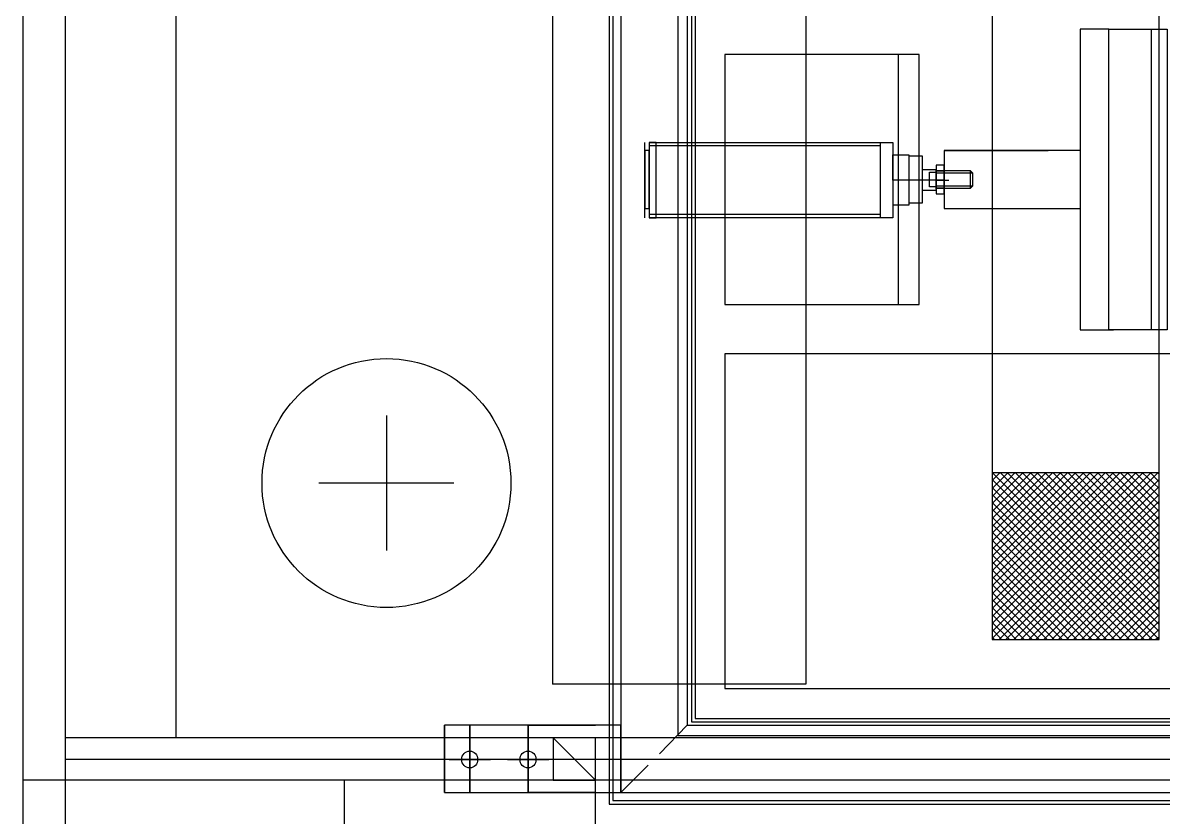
# Model space of a CAD drawing. Header units: feet. Extents: x -99009 to 3252343, y -11094690 to 9035152.
# Drawn here: x 1669927 to 1670609, y -1051573 to -1051098 of the extents above; entities that cross this region are included whole.
import ezdxf

# ---------------------------------------------------------------- set-up
doc = ezdxf.new("R2010")
doc.units = ezdxf.units.FT
doc.linetypes.add('Continous', pattern=[0])
doc.layers.add('BOR', color=6, linetype='Continous')

msp = doc.modelspace()

# ---------------------------------------------------------------- linework, layer by layer
at = {"layer": 'BOR', "color": 3, "ltscale": 5}
for p, q in [((1670243.80659, -1050770.79376, -172), (1670243.80659, -1051493.12765, -172)), ((1670243.80659, -1050770.79376, -172), (1670243.80659, -1051493.12765, -172)), ((1670395.10433, -1050770.79376, -172), (1670395.10433, -1051493.12765, -172)), ((1670395.10433, -1050770.79376, -172), (1670395.10433, -1051493.12765, -172)), ((1670395.10433, -1051493.12765, -172), (1670243.80659, -1051493.12765, -172)), ((1670395.10433, -1051493.12765, -172), (1670243.80659, -1051493.12765, -172))]:
    msp.add_line(p, q, dxfattribs=at)
at = {"layer": 'BOR', "color": 3, "ltscale": 5, "elevation": -86}
for points in [[(1672430.35455, -1050517.96627), (1669927.10799, -1050517.96627), (1669927.10799, -1052164.92893), (1672430.35455, -1052164.92893)], [(1669927.35455, -1050517.96627), (1672430.35455, -1050517.96627), (1672430.35455, -1052164.96627), (1669927.35455, -1052164.96627)], [(1672080.46041, -1050817.97316), (1670277.68552, -1050817.97316), (1670277.68552, -1051564.91515), (1672080.46041, -1051564.91515)], [(1672078.41025, -1050820.02332), (1670279.73568, -1050820.02332), (1670279.73568, -1051562.86499), (1672078.41025, -1051562.86499)], [(1670284.51939, -1050824.80703), (1670284.51939, -1051558.08128), (1672073.62654, -1051558.08128), (1672073.62654, -1050824.80703)], [(1672039.45719, -1051523.91193), (1672039.45719, -1050858.97638), (1670318.68874, -1050858.97638), (1670318.68874, -1051523.91193)], [(1672033.30671, -1051517.76145), (1672033.30671, -1050865.12687), (1670324.15583, -1050865.12687), (1670324.15583, -1051517.76145)], [(1672031.25655, -1051515.71128), (1672031.25655, -1050867.86041), (1670326.88938, -1050867.86041), (1670326.88938, -1051515.71128)], [(1672029.20639, -1051513.66112), (1672029.20639, -1050869.91057), (1670328.93954, -1050869.91057), (1670328.93954, -1051513.66112)], [(1670606.39466, -1051466.50742), (1670606.39466, -1050916.38089), (1670506.62016, -1050916.38089), (1670506.62016, -1051466.50742)], [(1670611.17837, -1051101.57877), (1670611.17837, -1051281.30955), (1670576.32564, -1051281.30955), (1670576.32564, -1051101.57877)], [(1670462.88339, -1051116.61328), (1670346.70761, -1051116.61328), (1670346.70761, -1051266.27503), (1670462.88339, -1051266.27503)], [(1670301.60406, -1051208.87052), (1670301.60406, -1051174.01779), (1670298.87052, -1051174.01779), (1670298.87052, -1051208.87052)], [(1670305.70439, -1051214.33762), (1670305.70439, -1051169.23408), (1670301.60406, -1051169.23408), (1670301.60406, -1051214.33762)], [(1670477.91791, -1051199.98649), (1670477.91791, -1051182.90182), (1670473.1342, -1051182.90182), (1670473.1342, -1051199.98649)], [(1671371.7881, -1051495.89306), (1671371.7881, -1051295.66067), (1670346.70761, -1051295.66067), (1670346.70761, -1051495.89306)], [(1670284.51939, -1051558.08128), (1670284.51939, -1051517.76145), (1670179.27779, -1051517.76145), (1670179.27779, -1051558.08128)], [(1670179.27779, -1051558.08128), (1670179.27779, -1051517.76145)], [(1670194.31231, -1051558.08128), (1670194.31231, -1051517.76145)], [(1670249.66665, -1051517.76145), (1670229.16504, -1051517.76145), (1670269.48488, -1051517.76145), (1670229.16504, -1051517.76145)], [(1670307.75455, -1051534.84612), (1670324.15583, -1051517.76145)], [(1670194.31231, -1051550.56402), (1670194.31231, -1051525.96209)], [(1670229.16504, -1051550.56402), (1670229.16504, -1051525.96209)], [(1670206.61327, -1051538.26306), (1670182.01134, -1051538.26306)], [(1670241.46601, -1051538.26306), (1670216.86408, -1051538.26306)], [(1670284.51939, -1051558.08128), (1670300.92068, -1051541.67999)], [(1670269.48488, -1051900.45816), (1670269.48488, -1051550.56402), (1670119.13974, -1051550.56402), (1670119.13974, -1051900.45816)]]:
    msp.add_lwpolyline(points, close=True, dxfattribs=at)
for points in [[(1669952.39331, -1050517.96627), (1669952.39331, -1052164.92893)], [(1670284.51939, -1051525.2787), (1670018.68185, -1051525.2787), (1670018.68185, -1050857.60961), (1670316.63858, -1050857.60961)], [(1670576.32564, -1051101.57877), (1670559.24096, -1051101.57877), (1670559.24096, -1051281.30955), (1670579.05918, -1051281.30955)], [(1670601.61095, -1051101.57877), (1670601.61095, -1051281.30955)], [(1670450.58243, -1051266.27503), (1670450.58243, -1051116.61328)], [(1670298.87052, -1051214.33762), (1670298.87052, -1051169.23408)], [(1670301.60406, -1051169.23408), (1670447.16549, -1051169.23408), (1670447.16549, -1051214.33762), (1670301.60406, -1051214.33762)], [(1670439.64824, -1051171.28424), (1670301.60406, -1051171.28424)], [(1670439.64824, -1051169.23408), (1670439.64824, -1051214.33762)], [(1670477.91791, -1051174.01779), (1670477.91791, -1051208.87052), (1670559.24096, -1051208.87052)], [(1670477.91791, -1051174.01779), (1670540.10612, -1051174.01779)], [(1670559.24096, -1051174.01779), (1670477.91791, -1051174.01779), (1670477.91791, -1051208.87052)], [(1670447.16549, -1051191.10246), (1670447.16549, -1051191.78585), (1670447.16549, -1051176.75134), (1670456.73291, -1051176.75134), (1670456.73291, -1051206.82036), (1670447.16549, -1051206.82036)], [(1670456.73291, -1051205.45359), (1670464.93356, -1051205.45359), (1670464.93356, -1051177.43472), (1670456.73291, -1051177.43472)], [(1670473.1342, -1051197.25295), (1670473.1342, -1051185.63537), (1670464.93356, -1051185.63537)], [(1670473.1342, -1051195.88617), (1670469.03388, -1051195.88617), (1670469.03388, -1051187.00214), (1670473.1342, -1051187.00214)], [(1670477.91791, -1051196.56956), (1670473.1342, -1051196.56956), (1670493.63581, -1051196.56956), (1670493.63581, -1051186.31875), (1670473.1342, -1051186.31875), (1670477.91791, -1051186.31875)], [(1670495.00258, -1051195.20278), (1670495.00258, -1051187.68553), (1670473.1342, -1051187.68553)], [(1670495.00258, -1051187.68553), (1670493.63581, -1051186.31875)], [(1670477.91791, -1051191.78585), (1670447.16549, -1051191.78585)], [(1670473.1342, -1051191.78585), (1670477.91791, -1051191.78585), (1670480.65146, -1051191.78585)], [(1670473.1342, -1051195.20278), (1670495.00258, -1051195.20278), (1670493.63581, -1051196.56956)], [(1670473.1342, -1051197.93633), (1670464.93356, -1051197.93633)], [(1670439.64824, -1051212.28746), (1670301.60406, -1051212.28746)], [(1670144.42506, -1051332.56357), (1670144.42506, -1051413.20324)], [(1670104.10522, -1051372.8834), (1670184.74489, -1051372.8834)], [(1670606.39466, -1051466.50742), (1670506.62016, -1051366.73292), (1670606.39466, -1051366.73292)], [(1670606.39466, -1051461.72371), (1670511.40387, -1051366.73292), (1670506.62016, -1051371.51663)], [(1670606.39466, -1051452.83968), (1670520.2879, -1051366.73292), (1670506.62016, -1051381.08405)], [(1670606.39466, -1051430.28791), (1670542.83967, -1051366.73292), (1670506.62016, -1051402.95243)], [(1670606.39466, -1051421.40388), (1670551.7237, -1051366.73292), (1670506.62016, -1051412.51985)], [(1670606.39466, -1051398.85211), (1670574.27547, -1051366.73292), (1670506.62016, -1051434.38823)], [(1670606.39466, -1051389.96808), (1670583.15951, -1051366.73292), (1670506.62016, -1051443.95565)], [(1670606.39466, -1051367.41631), (1670605.71128, -1051366.73292), (1670506.62016, -1051465.82403)], [(1670601.61095, -1051366.73292), (1670506.62016, -1051461.72371)], [(1670596.82725, -1051366.73292), (1670506.62016, -1051456.94)], [(1670592.72692, -1051366.73292), (1670506.62016, -1051452.83968)], [(1670587.94321, -1051366.73292), (1670506.62016, -1051448.05597)], [(1670579.05918, -1051366.73292), (1670506.62016, -1051439.17194)], [(1670570.17515, -1051366.73292), (1670506.62016, -1051430.28791)], [(1670565.39144, -1051366.73292), (1670506.62016, -1051425.5042)], [(1670561.29112, -1051366.73292), (1670506.62016, -1051421.40388)], [(1670556.50741, -1051366.73292), (1670506.62016, -1051416.62017)], [(1670547.62338, -1051366.73292), (1670506.62016, -1051407.73614)], [(1670538.73935, -1051366.73292), (1670506.62016, -1051398.85211)], [(1670533.95564, -1051366.73292), (1670506.62016, -1051394.0684)], [(1670529.85532, -1051366.73292), (1670506.62016, -1051389.96808)], [(1670525.07161, -1051366.73292), (1670506.62016, -1051385.18437)], [(1670516.18758, -1051366.73292), (1670506.62016, -1051376.30034)], [(1670507.30355, -1051366.73292), (1670506.62016, -1051367.41631)], [(1670602.29434, -1051466.50742), (1670506.62016, -1051370.83324)], [(1670606.39466, -1051370.83324), (1670510.72048, -1051466.50742)], [(1670606.39466, -1051457.62339), (1670515.50419, -1051366.73292)], [(1670606.39466, -1051448.73936), (1670524.38822, -1051366.73292)], [(1670606.39466, -1051443.95565), (1670529.17193, -1051366.73292)], [(1670606.39466, -1051439.17194), (1670533.27225, -1051366.73292)], [(1670606.39466, -1051435.07162), (1670538.05596, -1051366.73292)], [(1670606.39466, -1051426.18759), (1670546.93999, -1051366.73292)], [(1670606.39466, -1051417.30356), (1670555.82403, -1051366.73292)], [(1670606.39466, -1051412.51985), (1670560.60773, -1051366.73292)], [(1670606.39466, -1051407.73614), (1670564.70806, -1051366.73292)], [(1670606.39466, -1051403.63582), (1670569.49177, -1051366.73292)], [(1670606.39466, -1051394.75179), (1670578.3758, -1051366.73292)], [(1670606.39466, -1051385.86776), (1670587.25983, -1051366.73292)], [(1670606.39466, -1051381.08405), (1670592.04354, -1051366.73292)], [(1670606.39466, -1051376.30034), (1670596.14386, -1051366.73292)], [(1670606.39466, -1051372.20002), (1670600.92757, -1051366.73292)], [(1670597.51063, -1051466.50742), (1670506.62016, -1051375.61695)], [(1670593.41031, -1051466.50742), (1670506.62016, -1051379.71727)], [(1670606.39466, -1051374.93356), (1670514.82081, -1051466.50742)], [(1670606.39466, -1051379.71727), (1670519.60452, -1051466.50742)], [(1670588.6266, -1051466.50742), (1670506.62016, -1051384.50098)], [(1670606.39466, -1051383.81759), (1670523.70484, -1051466.50742)], [(1670583.84289, -1051466.50742), (1670506.62016, -1051388.6013)], [(1670579.74257, -1051466.50742), (1670506.62016, -1051393.38501)], [(1670606.39466, -1051388.6013), (1670528.48855, -1051466.50742)], [(1670606.39466, -1051392.70163), (1670532.58887, -1051466.50742)], [(1670574.95886, -1051466.50742), (1670506.62016, -1051397.48533)], [(1670606.39466, -1051397.48533), (1670537.37258, -1051466.50742)], [(1670570.85854, -1051466.50742), (1670506.62016, -1051402.26904)], [(1670566.07483, -1051466.50742), (1670506.62016, -1051407.05275)], [(1670606.39466, -1051402.26904), (1670542.15629, -1051466.50742)], [(1670606.39466, -1051406.36937), (1670546.25661, -1051466.50742)], [(1670561.97451, -1051466.50742), (1670506.62016, -1051411.15307)], [(1670606.39466, -1051411.15307), (1670551.04032, -1051466.50742)], [(1670557.1908, -1051466.50742), (1670506.62016, -1051415.93678)], [(1670552.40709, -1051466.50742), (1670506.62016, -1051420.03711)], [(1670606.39466, -1051415.2534), (1670555.14064, -1051466.50742)], [(1670606.39466, -1051420.03711), (1670559.92435, -1051466.50742)], [(1670548.30677, -1051466.50742), (1670506.62016, -1051424.82081)], [(1670606.39466, -1051424.13743), (1670564.02467, -1051466.50742)], [(1670543.52306, -1051466.50742), (1670506.62016, -1051428.92114)], [(1670539.42274, -1051466.50742), (1670506.62016, -1051433.70485)], [(1670606.39466, -1051428.92114), (1670568.80838, -1051466.50742)], [(1670606.39466, -1051433.70485), (1670572.9087, -1051466.50742)], [(1670534.63903, -1051466.50742), (1670506.62016, -1051438.48855)], [(1670606.39466, -1051437.80517), (1670577.69241, -1051466.50742)], [(1670530.53871, -1051466.50742), (1670506.62016, -1051442.58888)], [(1670525.755, -1051466.50742), (1670506.62016, -1051447.37259)], [(1670606.39466, -1051442.58888), (1670582.47612, -1051466.50742)], [(1670606.39466, -1051446.6892), (1670586.57644, -1051466.50742)], [(1670520.97129, -1051466.50742), (1670506.62016, -1051451.47291)], [(1670606.39466, -1051451.47291), (1670591.36015, -1051466.50742)], [(1670516.87097, -1051466.50742), (1670506.62016, -1051456.25662)], [(1670512.08726, -1051466.50742), (1670506.62016, -1051460.35694)], [(1670606.39466, -1051455.57323), (1670595.46047, -1051466.50742)], [(1670606.39466, -1051460.35694), (1670600.24418, -1051466.50742)], [(1670507.98694, -1051466.50742), (1670506.62016, -1051465.14065)], [(1670606.39466, -1051465.14065), (1670604.3445, -1051466.50742)], [(1670194.31231, -1051517.76145), (1670194.31231, -1051558.08128)], [(1670229.16504, -1051517.76145), (1670229.16504, -1051558.08128), (1670269.48488, -1051558.08128), (1670229.16504, -1051558.08128), (1670229.16504, -1051517.76145), (1670229.16504, -1051558.08128)], [(1672405.75262, -1051525.2787), (1669952.39331, -1051525.2787)], [(1670194.31231, -1051525.96209), (1670194.31231, -1051550.56402)], [(1670229.16504, -1051525.96209), (1670229.16504, -1051550.56402)], [(1670244.19956, -1051525.2787), (1670244.19956, -1051550.56402), (1670269.48488, -1051550.56402), (1670269.48488, -1051525.2787), (1670244.19956, -1051525.2787), (1670269.48488, -1051550.56402)], [(1672405.75262, -1051538.26306), (1669952.39331, -1051538.26306)], [(1670182.01134, -1051538.26306), (1670206.61327, -1051538.26306)], [(1670216.86408, -1051538.26306), (1670241.46601, -1051538.26306)], [(1669952.39331, -1051550.56402), (1669927.10799, -1051550.56402)], [(1672405.75262, -1051550.56402), (1669952.39331, -1051550.56402)]]:
    msp.add_lwpolyline(points, dxfattribs=at)
at = {"layer": 'BOR', "color": 3, "ltscale": 5}
msp.add_circle((1670144.50468, -1051372.97763, -86), 74.40962, dxfattribs=at)
for centre, major_axis, start_param, end_param in [((1670194.26139, -1051538.26306, -86), (0, 5.00371), 4.712388955, 10.995574262), ((1670194.26139, -1051538.26306, -86), (0, 5.00371), 4.712388955, 10.995574262), ((1670194.26139, -1051538.26306, -86), (0, 5.00371), 4.712388955, 10.995574262), ((1670229.11413, -1051538.26306, -86), (0, 5.00369), 4.712388966, 10.995574273), ((1670229.11413, -1051538.26306, -86), (0, 5.00369), 4.712388966, 10.995574273), ((1670229.11413, -1051538.26306, -86), (0, 5.00369), 4.712388966, 10.995574273)]:
    msp.add_ellipse(centre, major_axis=major_axis, ratio=0.966215665, start_param=start_param, end_param=end_param, dxfattribs=at)

doc.saveas('drawing.dxf')
